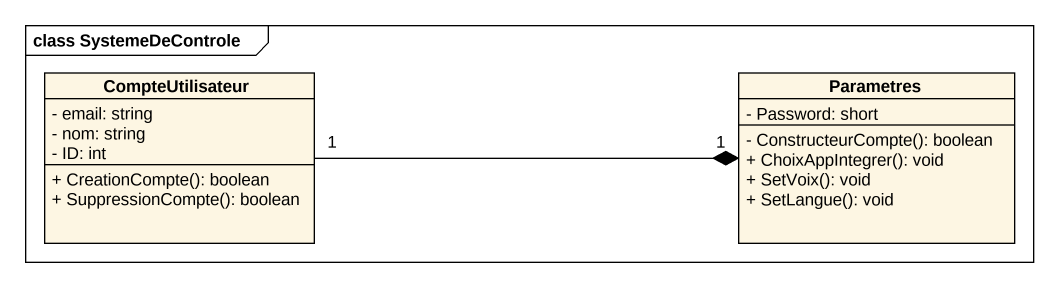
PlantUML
@startuml
mainframe class SystemeDeControle
hide circle
hide empty members
skinparam classAttributeIconSize 0
class CompteUtilisateur {
  - email: string
  - nom: string
  - ID: int
  + CreationCompte(): boolean
  + SuppressionCompte(): boolean
}
class Parametres {
  - Password: short
  - ConstructeurCompte(): boolean
  + ChoixAppIntegrer(): void
  + SetVoix(): void
  + SetLangue(): void
}
CompteUtilisateur "1" -right-* "1" Parametres
@enduml
